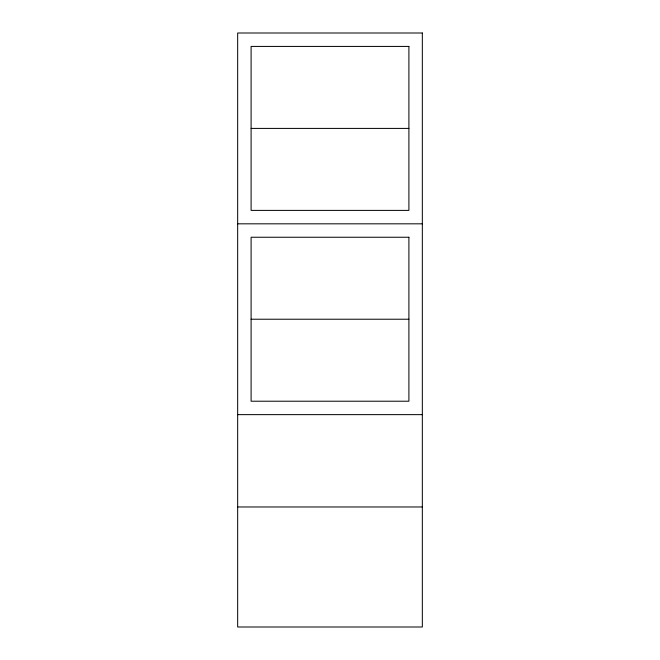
<?xml version="1.0" encoding="UTF-8"?>
<svg xmlns="http://www.w3.org/2000/svg" width="660" height="660" viewBox="0 0 660 660"><rect width="100%" height="100%" fill="white"/><g stroke="black" fill="none" stroke-linecap="round" stroke-linejoin="round"><path stroke-width="0.99" d="M251.097 128.411L408.903 128.411M237.666 223.822L422.334 223.822M251.097 319.225L408.903 319.225M237.666 414.637L422.334 414.637M237.666 506.971L422.334 506.971M422.334 33L237.666 33L237.666 627L422.334 627L422.334 33M408.903 46.423L251.097 46.423L251.097 210.392L408.903 210.392L408.903 46.423M408.903 237.245L251.097 237.245L251.097 401.214L408.903 401.214L408.903 237.245"/></g></svg>
